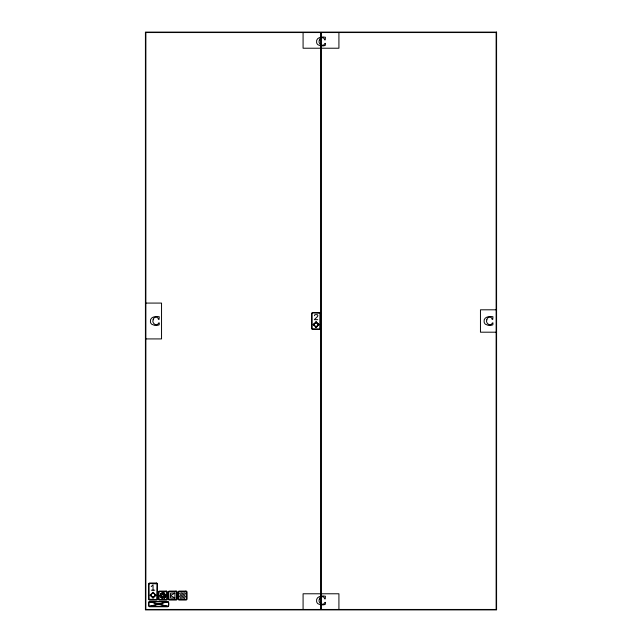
<?xml version="1.0" encoding="UTF-8"?>
<svg xmlns="http://www.w3.org/2000/svg" width="642" height="642" viewBox="0 0 642 642"><rect width="100%" height="100%" fill="white"/><g stroke="black" fill="none" stroke-linecap="round" stroke-linejoin="round"><path stroke-width="0.96" d="M161.15 597.646L161.543 596.009L162.081 596.233L161.11 595.254L159.778 595.615L160.348 595.688L160.059 596.635L161.222 597.646M161.479 597.429L162.899 596.739L163.22 597.919L162.033 598.2M163.614 597.188L163.895 596.209M314.403 315.744L314.877 314.668L317.325 314.644L317.862 315.543L317.445 316.626L314.283 319.66L317.758 319.66M179.696 593.738L180.161 592.702M179.696 596.763L181.558 592.662M182.93 592.662L180.298 598.464M181.67 598.472L184.302 592.662M183.05 598.472L185.466 593.144M184.423 598.472L185.498 596.097M314.195 323.6L313.16 324.627L314.195 325.654M315.045 322.749L316.073 321.714L317.1 322.749M314.267 323.672L313.312 324.627L314.267 325.582M315.118 322.822L316.073 321.867L317.028 322.822M314.54 323.825L313.745 324.627L314.54 325.43M315.27 323.103L316.073 322.3L316.875 323.103M314.62 323.897L313.89 324.627L314.62 325.358M315.342 323.175L316.073 322.445L316.803 323.175M316.803 326.08L316.073 326.81L315.342 326.08M317.525 325.358L318.255 324.627L317.525 323.897M316.875 326.16L316.073 326.963L315.27 326.16M317.605 325.43L318.4 324.627L317.605 323.825M317.028 326.433L316.073 327.396L315.118 326.433M317.878 325.582L318.841 324.627L317.878 323.672M317.1 326.513L316.073 327.54L315.045 326.513M317.959 325.654L318.986 324.627L317.959 323.6M151.151 594.131L150.124 595.166L151.151 596.193M152.01 593.28L153.037 592.253L154.064 593.28M151.223 594.211L150.268 595.166L151.223 596.121M152.082 593.352L153.037 592.397L153.992 593.352M151.504 594.364L150.701 595.166L151.504 595.969M152.234 593.633L153.037 592.831L153.839 593.633M151.576 594.436L150.854 595.166L151.576 595.888M152.306 593.706L153.037 592.983L153.759 593.706M153.759 596.619L153.037 597.349L152.306 596.619L153.037 597.493L153.839 596.691M154.489 595.888L155.22 595.166L154.489 594.436M154.561 595.969L155.364 595.166L154.561 594.364M153.992 596.972L153.037 597.927L152.082 596.972M154.064 597.044L153.037 598.079L152.01 597.044M164.007 593.232L164.344 592.895L164.023 594.203L162.675 594.532L163.028 594.187M164.2 593.144L163.132 592.614L161.888 593.104M162.932 594.388L161.928 593.039L163.413 592.767M151.247 586.587L153.037 584.814L153.037 590.191M165.572 595.68L164.906 595.928L163.935 594.973L164.809 594.115L165.74 594.949L165.62 595.736L164.882 596.017L163.822 594.973L164.809 594.01L165.628 594.813M174.937 593.056L170.547 595.567L174.937 598.079L174.937 593.056L170.547 593.056L170.547 598.079L174.937 598.079M160.075 595.615L161.086 595.343L161.824 596.081M164.023 596.386C166.198 594.628 166.166 597.606 164.392 597.702L164.529 598.159L163.525 597.212L163.895 595.912L163.967 596.474C166.447 594.917 165.403 597.718 164.376 597.911M145.87 303.08L161.543 303.08L161.543 338.92L145.87 338.92M496.13 309.805L480.457 309.805L480.457 332.195L496.13 332.195M151.247 590.191L154.826 590.191M161.768 593.304L162.185 593.673M154.915 594.131L155.95 595.166L154.915 596.193L155.797 595.166L154.842 594.211M338.92 32.549L338.92 48.222L303.08 48.222L303.08 32.549M338.92 609.451L338.92 593.778L303.08 593.778L303.08 609.451M321.449 32.549L321.449 609.451M320.551 32.549L320.551 609.451M320.551 328.335A1.172 1.172 0 0 1 319.379 329.507L312.766 329.507A1.172 1.172 0 0 1 311.595 328.335L311.595 313.665A1.172 1.172 0 0 1 312.766 312.493L319.379 312.493A1.172 1.172 0 0 1 320.551 313.665M153.133 319.788C151.343 323.456 157.418 327.171 158.686 322.91L159.304 322.91L159.168 324.812L157.691 325.293L154.682 325.406L151.817 324.282A3.804 3.804 0 0 1 150.437 322.051C149.434 316.883 155.693 315.944 159.248 316.747L159.072 319.379L158.446 319.379C158.333 316.057 153.141 316.667 153.133 319.788M319.307 40.294C317.517 43.969 323.592 47.677 324.86 43.415L325.478 43.415L325.342 45.317L323.865 45.799L320.856 45.911L317.991 44.796A3.804 3.804 0 0 1 316.61 42.557C315.607 37.388 321.867 36.45 325.422 37.252L325.245 39.884L324.619 39.884C324.507 36.562 319.315 37.172 319.307 40.294M319.307 599.283C317.517 602.95 323.592 606.666 324.86 602.405L325.478 602.405L325.342 604.307L323.865 604.788L320.856 604.9L317.991 603.777A3.804 3.804 0 0 1 316.61 601.546C315.607 596.378 321.867 595.439 325.422 596.241L325.245 598.874L324.619 598.874C324.507 595.551 319.315 596.153 319.307 599.283M486.821 319.788C485.039 323.456 491.106 327.171 492.382 322.91L493 322.91L492.855 324.812L491.379 325.293L488.369 325.406L485.512 324.282A3.804 3.804 0 0 1 484.132 322.051C483.121 316.883 489.381 315.944 492.944 316.747L492.759 319.379L492.133 319.379C492.021 316.057 486.837 316.667 486.821 319.788M149.016 584.076L149.105 599.235L156.704 599.5L156.969 583.835L149.73 583.474L149.016 584.076M149.016 602.437L149.016 605.719L149.602 606.305L167.538 606.313C169.071 605.855 169.071 602.292 167.538 601.835L149.73 601.835L149.016 602.437M158.871 592.133L159.12 599.427L166.751 599.339L166.663 591.707L159.585 591.539L158.871 592.133M161.399 597.413L161.864 598.256L163.309 597.975L162.948 596.651L161.399 597.413M168.726 592.133L168.974 599.427L176.606 599.339L176.518 591.707L169.44 591.539L168.726 592.133M178.58 592.133L178.821 599.427L186.461 599.339L186.373 591.707L179.295 591.539L178.58 592.133M312.052 313.537L312.14 328.696L319.74 328.969L320.005 313.304L312.766 312.935L312.052 313.537M160.821 593.617L160.532 594.709L161.888 595.07L162.266 593.649L161.375 593.144L160.821 593.617M157.892 604.074L149.65 606.425L158.63 604.291L167.618 606.425L159.376 604.074L167.618 601.723L158.63 603.865L149.65 601.723L157.892 604.074M496.579 32.1L145.421 32.1L145.421 609.9L496.579 609.9L496.579 32.1M496.13 32.549L145.87 32.549L145.87 609.451L496.13 609.451L496.13 32.549M156.343 583.024L149.73 583.024A1.172 1.172 0 0 0 148.559 584.196L148.559 598.874A1.172 1.172 0 0 0 149.73 600.045L156.343 600.045A1.172 1.172 0 0 0 157.515 598.874L157.515 584.196A1.172 1.172 0 0 0 156.343 583.024M166.198 591.089L159.585 591.089A1.172 1.172 0 0 0 158.413 592.261L158.413 598.874A1.172 1.172 0 0 0 159.585 600.045L166.198 600.045A1.172 1.172 0 0 0 167.369 598.874L167.369 592.261A1.172 1.172 0 0 0 166.198 591.089M176.052 591.089L169.44 591.089A1.172 1.172 0 0 0 168.26 592.261L168.26 598.874A1.172 1.172 0 0 0 169.44 600.045L176.052 600.045A1.172 1.172 0 0 0 177.224 598.874L177.224 592.261A1.172 1.172 0 0 0 176.052 591.089M185.899 591.089L179.295 591.089A1.172 1.172 0 0 0 178.115 592.261L178.115 598.874A1.172 1.172 0 0 0 179.295 600.045L185.899 600.045A1.172 1.172 0 0 0 187.079 598.874L187.079 592.261A1.172 1.172 0 0 0 185.899 591.089M167.538 601.394L149.73 601.394A1.172 1.172 0 0 0 148.559 602.565L148.559 605.591A1.172 1.172 0 0 0 149.73 606.762L167.538 606.762A1.172 1.172 0 0 0 168.71 605.591L168.71 602.565A1.172 1.172 0 0 0 167.538 601.394"/></g></svg>
